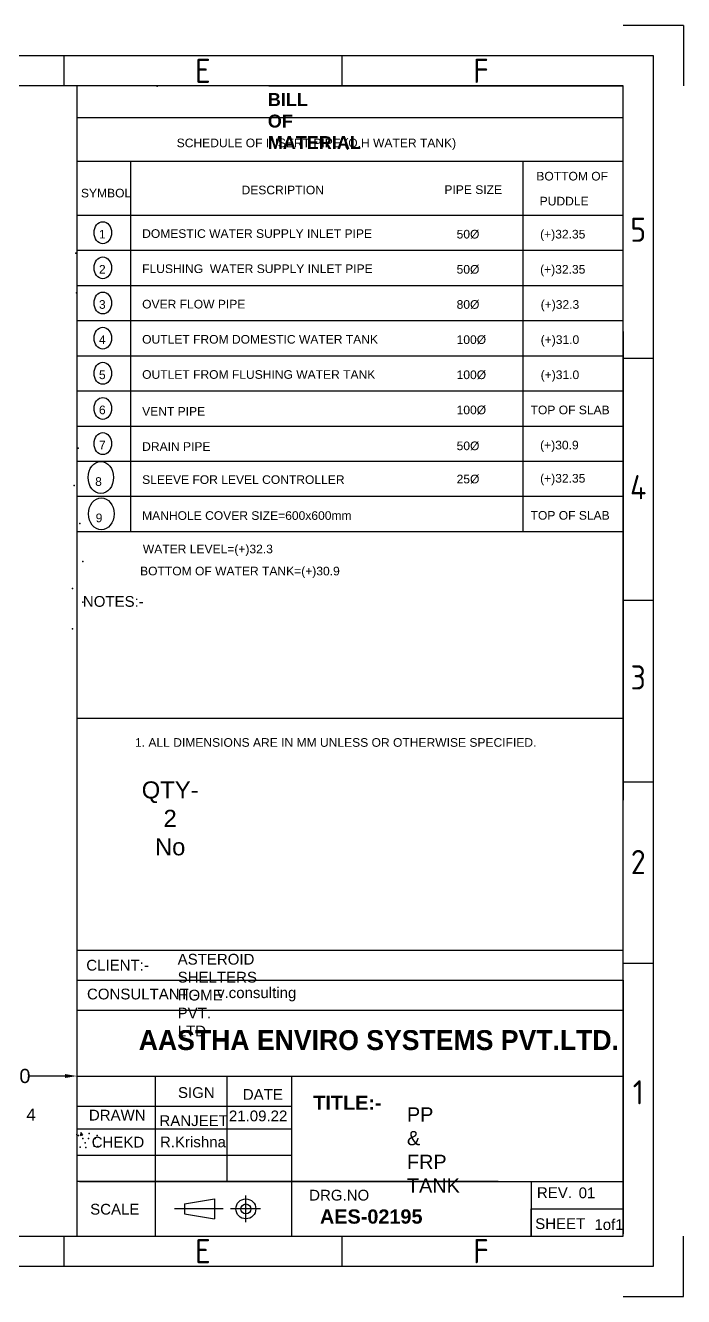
# Model space of a CAD drawing. Header units: millimetres. Extents: x 11098 to 43438, y 8603 to 21518.
# Drawn here: x 37858 to 43438, y 10753 to 21518 of the extents above; entities that cross this region are included whole.
import ezdxf
from ezdxf.enums import TextEntityAlignment as Align

# ---------------------------------------------------------------- set-up
doc = ezdxf.new("R2010")
doc.units = ezdxf.units.MM
doc.header["$MEASUREMENT"] = 0
doc.layers.add('TEXT', color=5, linetype='Continuous')
doc.styles.add('BAUHAUS', font='')
doc.styles.add('ISOCP', font='isocp.shx')
doc.styles.add('ROMANS', font='romans.shx', dxfattribs={"width": 0.85, "height": 75})
doc.styles.get("Standard").update_dxf_attribs({"font": 'arial.ttf'})
doc.styles.get('BAUHAUS').set_extended_font_data('Bauhaus Md BT', bold=True)
doc.dimstyles.get("Standard").update_dxf_attribs({"dimtxt": 100, "dimasz": 50, "dimexe": 0.18, "dimexo": 20, "dimgap": 0.5, "dimtad": 0, "dimtih": 1, "dimtoh": 1, "dimdec": 0, "dimzin": 0, "dimdsep": 46, "dimtxsty": 'Standard', "dimcen": 0.09, "dimadec": 0, "dimazin": 0, "dimtfac": 1, "dimtdec": 0, "dimtofl": 0, "dimtmove": 0, "dimatfit": 3, "dimfxl": 1, "dimtolj": 1, "dimtzin": 0, "dimarcsym": 0})

# ---------------------------------------------------------------- blocks, each defined once
blk = doc.blocks.new('*D43')
at = {"color": 0, "lineweight": -2, "transparency": 16777216}
for p, q in [((37227, 13222), (37227, 12621)), ((37327, 12621), (37626, 12621)), ((38195, 12621), (37896, 12621)), ((38295, 12641), (38295, 12621))]:
    blk.add_line(p, q, dxfattribs=at)
at = {"color": 0, "transparency": 16777216}
for points in [[(37327, 12638), (37327, 12605), (37227, 12621)], [(38195, 12638), (38195, 12605), (38295, 12621)]]:
    blk.add_solid(points, dxfattribs=at)
at = {"layer": 'Defpoints', "color": 0, "transparency": 16777216}
for p in [(37227, 13242), (38295, 12621), (38295, 12621)]:
    blk.add_point(p, dxfattribs=at)
at = {"color": 0, "transparency": 16777216, "insert": (37761, 12621), "char_height": 120, "attachment_point": 5}
blk.add_mtext('\\A1;400', dxfattribs=at)

msp = doc.modelspace()

# ---------------------------------------------------------------- linework, layer by layer
at = {"color": 0}
for p, q in [((43438, 21518.4), (42925.4, 21518.4)), ((43438, 21518.4), (43438, 21005.8)), ((43181.7, 21262.1), (28296.7, 21262.1)), ((38183.7, 21262.1), (38183.7, 21005.8)), ((40541.7, 21262.1), (40541.7, 21005.8)), ((43181.7, 11009.7), (43181.7, 21262.1)), ((42925.4, 21005.8), (28553, 21005.8)), ((38294.5, 21005.8), (38294.5, 11266.1)), ((42925.4, 11266.1), (42925.4, 21005.8)), ((38294.5, 20739.7), (42925.4, 20739.7)), ((38294.5, 20369.5), (42925.4, 20369.5)), ((38750.4, 20369.5), (38750.4, 17232.8)), ((42075.9, 20369.5), (42075.9, 17232.8)), ((38294.5, 19911.9), (42925.4, 19911.9)), ((38294.5, 19614.2), (42925.4, 19614.2)), ((38294.5, 19316.5), (42925.4, 19316.5)), ((38294.5, 19018.9), (42925.4, 19018.9)), ((42925.4, 18926.2), (42925.4, 14958.7)), ((38294.5, 18721.2), (42925.4, 18721.2)), ((43181.7, 18699), (42925.4, 18699)), ((43181.7, 13572.8), (43181.7, 18699)), ((38294.5, 18423.5), (42925.4, 18423.5)), ((38294.5, 18125.9), (42925.4, 18125.9)), ((38294.5, 17828.2), (42925.4, 17828.2)), ((38294.5, 17530.5), (42925.4, 17530.5)), ((38294.5, 17232.8), (42925.4, 17232.8)), ((43181.7, 16648.4), (42925.4, 16648.4)), ((43181.7, 15110.7), (42925.4, 15110.7)), ((38294.5, 13687.6), (42925.4, 13687.6)), ((43181.7, 13572.8), (42925.4, 13572.8)), ((38294.5, 13433.5), (42633.2, 13433.5)), ((38609.1, 13433.5), (42925.4, 13433.5)), ((42925.4, 13433.5), (42925.4, 11285.5)), ((38294.5, 13179.4), (42925.4, 13179.4)), ((38294.5, 12621.2), (42633.2, 12621.2)), ((38609.1, 12621.2), (42925.4, 12621.2)), ((38957.2, 12621.2), (38957.2, 11726.6)), ((39567.4, 12621.2), (39567.4, 11726.6)), ((40114.2, 12621.2), (40114.2, 11726.6)), ((38294.5, 12367.1), (40114.2, 12367.1)), ((38957.2, 12367.1), (38957.2, 11726.6)), ((38294.5, 12173.9), (40114.2, 12173.9)), ((38294.5, 11950.3), (40114.2, 11950.3)), ((41867.2, 11726.6), (38294.5, 11726.6)), ((38317, 11726.6), (42925.4, 11726.6)), ((38957.2, 11726.6), (38957.2, 11266.1)), ((40114.2, 11726.6), (40114.2, 11266.1)), ((41867.2, 11726.6), (42925.4, 11726.6)), ((42146.8, 11726.6), (42146.8, 11266.1)), ((42925.4, 11726.6), (42925.4, 11419.6)), ((39207.6, 11538.3), (39461.2, 11580.6)), ((39207.6, 11538.3), (39207.6, 11453.8)), ((39461.2, 11580.6), (39461.2, 11411.5)), ((39207.6, 11453.8), (39461.2, 11411.5)), ((39726.6, 11496.1), (39728.1, 11496.1)), ((39727.4, 11495.3), (39727.4, 11496.8)), ((28553, 11266.1), (42925.4, 11266.1)), ((38183.7, 11266.1), (38183.7, 11009.7)), ((38348.7, 11266.1), (42925.4, 11266.1)), ((38609.1, 11266.1), (42925.4, 11266.1)), ((40541.7, 11266.1), (40541.7, 11009.7)), ((41519.8, 11268), (41519.8, 11266.1)), ((42250.2, 11268), (42250.2, 11266.1)), ((43438, 10753.4), (43438, 11266.1)), ((28296.7, 11009.7), (43181.7, 11009.7)), ((42925.4, 10753.4), (43438, 10753.4))]:
    msp.add_line(p, q, dxfattribs=at)
at = {"color": 0, "ltscale": 150}
msp.add_line((39921.4, 21005.8), (42925.4, 21005.8), dxfattribs=at)
for p, q in [((38294.5, 15652.8), (42925.4, 15652.8)), ((38328.1, 12142.1), (38326.4, 12116.9)), ((38326.4, 12116.9), (38345.6, 12123.1)), ((38345.6, 12123.1), (38328.1, 12142.1))]:
    msp.add_line(p, q)
at = {"color": 0, "ltscale": 300}
for p, q in [((39727.4, 11382.2), (39727.4, 11609)), ((39534.2, 11496.1), (39123.3, 11496.1)), ((39851.4, 11496.1), (39595.7, 11496.1))]:
    msp.add_line(p, q, dxfattribs=at)
at = {"color": 0}
for points in [[(42925.4, 12282.9), (42925.4, 12045)], [(42925.4, 12077.5), (42925.4, 11823.9)]]:
    msp.add_lwpolyline(points, dxfattribs=at)
msp.add_circle((39727.4, 11496.1), 84.5, dxfattribs=at)
at = {"color": 0, "ltscale": 250}
msp.add_circle((39727.4, 11495.3), 42.3, dxfattribs=at)
at = {"color": 0}
for centre, major_axis in [((38514.8, 19763.1), (0, -93)), ((38514.8, 19465.4), (0, -93)), ((38514.8, 19167.7), (0, -93)), ((38514.8, 18870), (0, -93)), ((38514.8, 18572.4), (0, -93)), ((38514.8, 18274.7), (0, -93)), ((38514.8, 17977), (0, -93)), ((38497.7, 17690.6), (0, -135.5)), ((38501.9, 17382.7), (0, -135.5))]:
    msp.add_ellipse(centre, major_axis=major_axis, ratio=0.7941796, dxfattribs=at)
for p in [(38285.6, 19590.4), (38292.3, 19254.7), (38305.7, 17938.3), (38272.1, 17622.8), (38319.2, 17300.5), (38346, 16978.3), (38258.7, 16750), (38346, 16635.3), (38258.7, 16407), (38295.6, 12126.3), (38308.2, 12116.6), (38344.3, 12091.8), (38394.4, 12091.8), (38398.2, 12134.7), (38448.8, 12091.8), (38467.6, 12116.8), (38322.8, 12017.6), (38364.7, 12055.9), (38371, 12016.2), (38440, 12028.4), (38471.9, 12024.5)]:
    msp.add_point(p)
at = {"layer": 'TEXT', "color": 0}
for p, q in [((42146.8, 11266.1), (42146.8, 11496.3)), ((42146.8, 11496.3), (42925.4, 11496.3))]:
    msp.add_line(p, q, dxfattribs=at)

# ---------------------------------------------------------------- texts
at = {"color": 0, "style": 'ISOCP'}
for s, p in [('E', (39362.7, 21134)), ('F', (41720.7, 21134)), ('5', (43053.5, 19788.3)), ('4', (43053.5, 17608.3)), ('3', (43053.5, 15997.3)), ('2', (43053.5, 14433.3)), ('1', (43053.5, 12483.5)), ('E', (39362.7, 11137.9)), ('F', (41720.7, 11137.9))]:
    msp.add_text(s, height=205, dxfattribs=at).set_placement(p, align=Align.MIDDLE)
at = {"color": 0}
for s, height, p in [('SCHEDULE OF INSERT PIPE (O.H WATER TANK)', 73.19, (39141.1, 20486.8, 0)), ('BOTTOM OF', 73.19, (42189.6, 20205.2, 482.8)), ('SYMBOL', 73.19, (38329.2, 20061.9, 0)), ('DESCRIPTION ', 73.19, (39690.8, 20088.1, 0)), (' PIPE SIZE', 73.19, (41382, 20091, 0)), (' PUDDLE', 73.19, (42189.6, 19993.9, 482.8)), ('1', 73.2, (38482, 19714)), ('DOMESTIC WATER SUPPLY INLET PIPE ', 73.19, (38848.1, 19719)), ('50%%C', 73.19, (41513.9, 19714)), ('(+)32.35', 73.19, (42221.8, 19714, 0)), ('2', 73.2, (38482, 19416.3)), ('FLUSHING  WATER SUPPLY INLET PIPE ', 73.19, (38848.1, 19421.4)), ('50%%C', 73.19, (41513.9, 19416.3)), ('(+)32.35', 73.19, (42221.8, 19416.3, 0)), ('3', 73.2, (38482, 19118.6)), ('OVER FLOW PIPE ', 73.19, (38848.1, 19121.4)), ('80%%C', 73.19, (41513.9, 19118.6)), ('(+)32.3', 73.19, (42226.5, 19118.6, 0)), ('4', 73.2, (38482, 18821)), ('OUTLET FROM DOMESTIC WATER TANK', 73.19, (38848.1, 18823.4)), ('100%%C', 73.19, (41513.9, 18820.9)), ('(+)31.0', 73.19, (42226.5, 18820.9, 0)), ('5', 73.2, (38482, 18523.3)), ('OUTLET FROM FLUSHING WATER TANK', 73.19, (38848.1, 18525.7)), ('100%%C', 73.19, (41513.9, 18523.3)), ('(+)31.0', 73.19, (42226.5, 18523.3, 0)), ('100%%C', 73.19, (41513.9, 18225.6)), ('6', 73.2, (38482, 18225.6)), ('VENT PIPE ', 73.19, (38848.1, 18213.4)), ('TOP OF SLAB', 73.19, (42140.9, 18225.6, 0)), ('7', 73.2, (38482, 17928)), ('DRAIN PIPE ', 73.19, (38848.1, 17915.7)), ('50%%C', 73.19, (41513.9, 17921.4)), ('(+)30.9', 73.19, (42221.8, 17927.9, 0)), ('8', 73.2, (38449.8, 17619.1)), ('SLEEVE FOR LEVEL CONTROLLER', 73.19, (38848.1, 17635.4)), ('25%%C', 73.19, (41513.9, 17640.2)), ('(+)32.35', 73.19, (42221.8, 17646.7, 0)), ('9', 73.2, (38454.1, 17311.2)), ('MANHOLE COVER SIZE=600x600mm', 73.19, (38847.8, 17331, 0)), ('TOP OF SLAB', 73.19, (42140.9, 17332.6, 0)), ('1. ALL DIMENSIONS ARE IN MM UNLESS OR OTHERWISE SPECIFIED.', 73.19, (38787.6, 15409.4))]:
    msp.add_text(s, height=height, dxfattribs=at).set_placement(p)
for s, p in [('WATER LEVEL=(+)32.3', (39405.3, 17075.5, 0)), ('BOTTOM OF WATER TANK=(+)30.9', (39677.1, 16888.7, 0))]:
    msp.add_text(s, height=73.19, dxfattribs=at).set_placement(p, align=Align.MIDDLE)
at = {"color": 0, "ltscale": 150, "insert": (38970.8, 21005.8), "char_height": 5.696, "width": 3954.568, "attachment_point": 1, "style": 'ROMANS'}
msp.add_mtext('\\pt3450;ED ', dxfattribs=at)
at = {"color": 0}
for s, insert, char_height, width, attachment_point in [('{\\fArial|b1|i0|c0|p34;BILL OF MATERIAL}', (39913.4, 20945.3), 109.359, 0.921, 1), ('{\\fArial|b0|i0|c0|p34;NOTES:-}', (38345.7, 16686), 91.132, 0.921, 1), ('QTY- 2 No', (39085.5, 15116.4), 144.46, 0.921, 2), ('{\\fArial|b0|i0|c0|p34;CLIENT:-}', (38374.6, 13605.4), 91.132, 0.921, 1), ('ASTEROID SHELTERS HOME PVT. LTD', (39149.1, 13655.9), 91.132, 0.921, 1), ('{\\fArial|b0|i0|c0|p34;CONSULTANT:-}', (38380.6, 13361.2), 91.132, 0.921, 1), ('{\\fArial|b0|i0|c0|p34;SIGN}', (39151.7, 12526.7), 91.132, 0.921, 1), ('{\\fArial|b0|i0|c0|p34;DATE}', (39701.6, 12510.8), 91.132, 0.921, 1), ('{\\fArial|b1|i0|c0|p34;TITLE:-}', (40298.7, 12455.5), 120.381, 0.921, 1), ('{\\fArial|b0|i0|c0|p34;DRAWN}', (38396.6, 12335.6), 91.132, 0.921, 1), ('RANJEET', (38994.7, 12288.6), 91.13, 491.098, 1), ('21.09.22', (39583.5, 12328.9), 91.13, 0.921, 1), ('PP & FRP  TANK', (41092.7, 12356), 120.381, 0.921, 1), ('{\\fArial|b0|i0|c0|p34;CHEKD}', (38420.3, 12106.8), 91.132, 0.921, 1), ('{\\fArial|b0|i0|c0|p34;R.Krishna}', (38999, 12108.7), 91.132, 0.921, 1), ('{\\fArial|b0|i0|c0|p34;DRG.NO}', (40263.9, 11657.8), 91.132, 0.921, 1), ('{\\fArial|b0|i0|c0|p34;REV.}', (42194.7, 11679.1), 91.132, 0.921, 1), ('  01', (42548.5, 11677.8), 91.13, 0.921, 1), ('{\\fArial|b0|i0|c0|p34;SCALE}', (38407.5, 11538.9), 91.132, 0.921, 1), ('{\\fArial|b1|i0|c0|p34;AES-02195}', (40355.4, 11491.4), 120.381, 0.921, 1), ('{\\fArial|b0|i0|c0|p34;SHEET\\Fromans|c0; }', (42180.1, 11416.5), 91.132, 0.921, 1), ('{\\fArial|b0|i0|c0|p34;1of1 }', (42681.9, 11408.9), 91.132, 0.921, 1)]:
    msp.add_mtext(s, dxfattribs=dict(at, insert=insert, char_height=char_height, width=width, attachment_point=attachment_point))
at = {"color": 0, "insert": (39482.9, 13372.3), "char_height": 91.132, "attachment_point": 1}
msp.add_mtext_dynamic_manual_height_columns('v.consulting', width=279.848, gutter_width=1270.6, heights=[0], dxfattribs=at)
at = {"color": 0, "insert": (40854.7, 12924.4), "char_height": 168.595, "width": 3841.736, "attachment_point": 5, "style": 'BAUHAUS'}
msp.add_mtext('AASTHA ENVIRO SYSTEMS PVT.LTD.', dxfattribs=at)
at = {"layer": 'TEXT', "color": 0}
msp.add_text('4', height=104, dxfattribs=at).set_placement((37866.2, 12241.8))

# ---------------------------------------------------------------- dimensions: what is measured, and where the dimension line sits
dim = msp.add_linear_dim(base=(38294.5, 12621.2), p1=(37227.3, 13241.7), p2=(38294.5, 12621.2), angle=180, text='400', dimstyle='Standard', override={"dimtxt": 120, "dimasz": 100})
dim.commit()
dim.dimension.update_dxf_attribs({"geometry": '*D43', "text_midpoint": (37760.9, 12621.2)})

doc.saveas('drawing.dxf')
